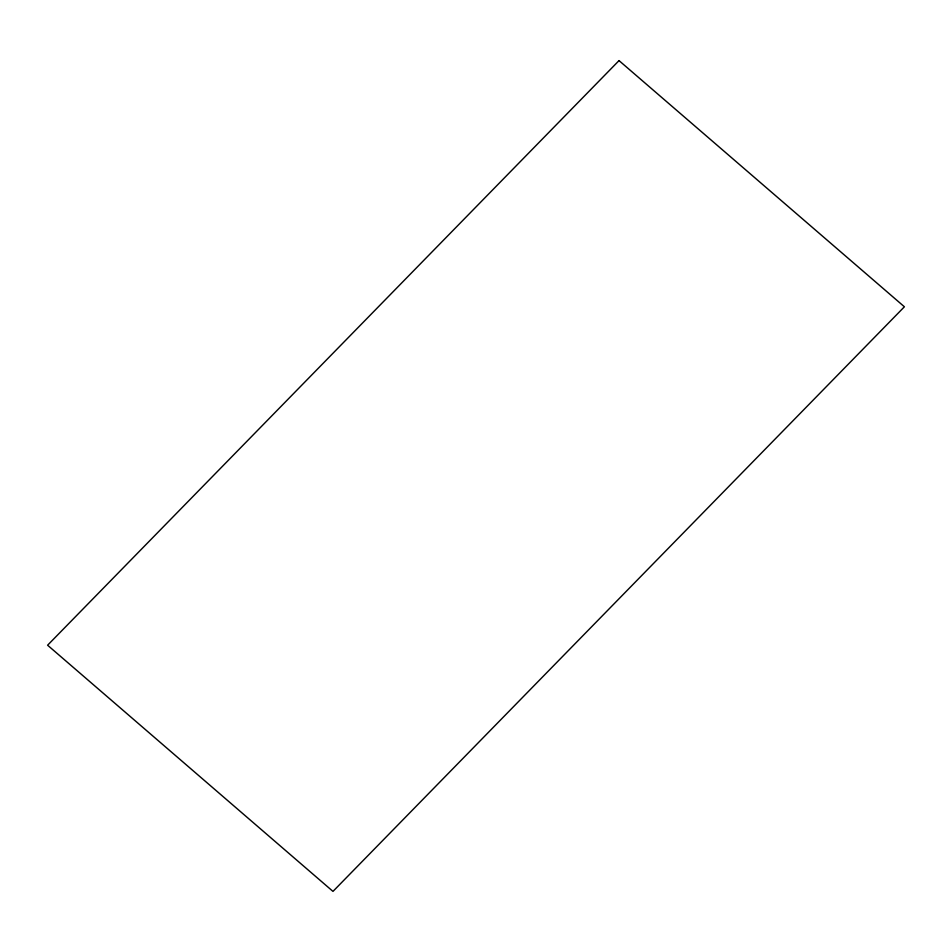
<?xml version="1.0" encoding="UTF-8"?>
<svg xmlns="http://www.w3.org/2000/svg" width="952" height="952" viewBox="0 0 952 952"><rect width="100%" height="100%" fill="white"/><g stroke="black" fill="none" stroke-linecap="round" stroke-linejoin="round"><path stroke-width="1.43" d="M619.026 60.607L47.6 645.218L332.974 891.393L904.4 306.782L619.026 60.607"/></g></svg>
